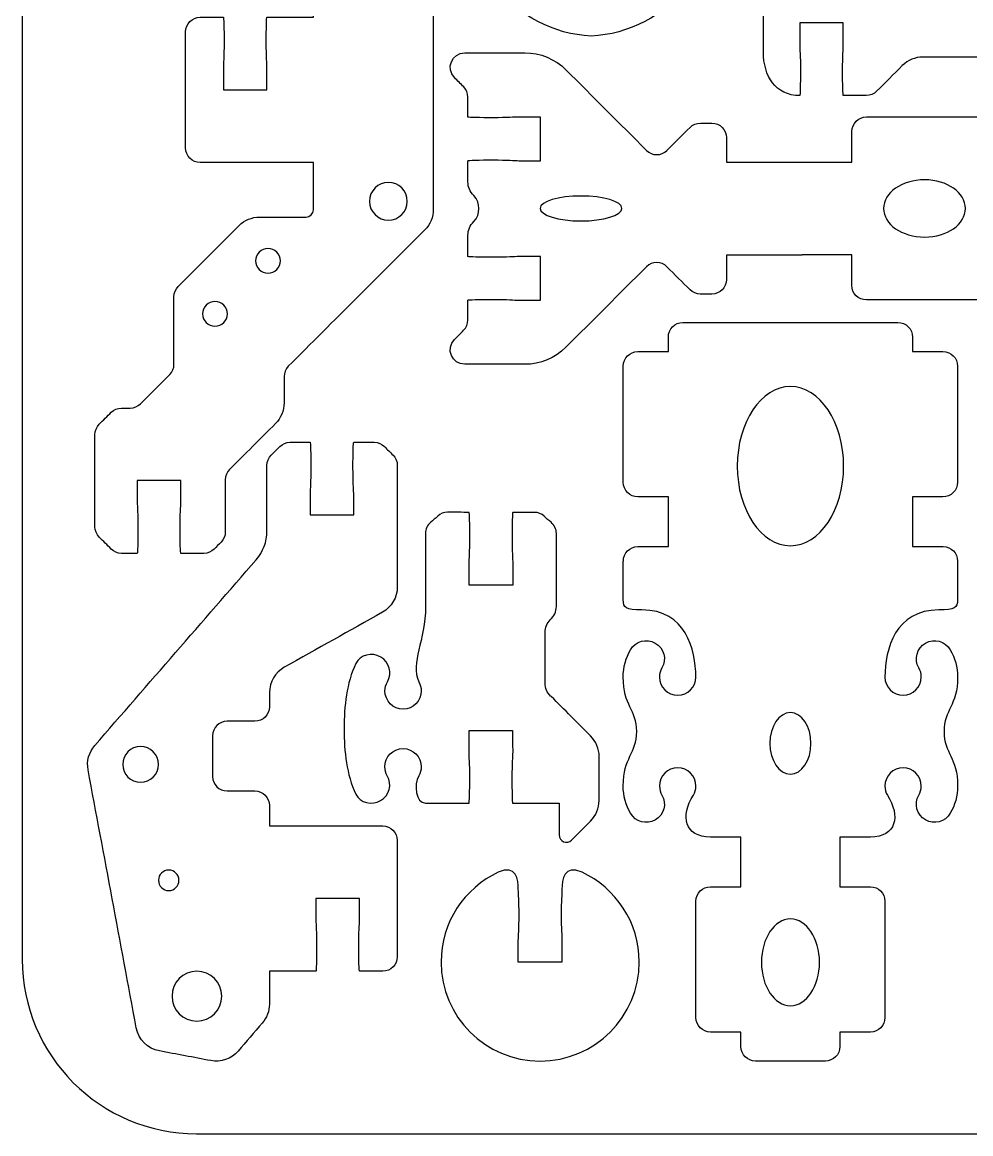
# Model space of a CAD drawing. Extents: x 0 to 410, y 0 to 455.
# Drawn here: x 140.1 to 205.4, y 230 to 306.4 of the extents above; entities that cross this region are included whole.
import ezdxf

# ---------------------------------------------------------------- set-up
doc = ezdxf.new("R2010")
doc.units = 0
doc.header["$MEASUREMENT"] = 0
doc.layers.add('DEFAULT', color=18, linetype='CONTINUOUS')

msp = doc.modelspace()

# ---------------------------------------------------------------- linework, layer by layer
at = {"layer": 'DEFAULT', "color": 1}
for points, knots in [([(270.1, 437.95), (270.1, 372.617), (270.1, 307.283), (270.1, 241.95), (270.1, 235.323), (264.728, 229.95), (258.1, 229.95), (222.767, 229.95), (187.433, 229.95), (152.1, 229.95), (145.472, 229.95), (140.1, 235.323), (140.1, 241.95), (140.1, 307.283), (140.1, 372.617), (140.1, 437.95), (140.1, 444.577), (145.472, 449.95), (152.1, 449.95), (187.433, 449.95), (222.767, 449.95), (258.1, 449.95), (264.728, 449.95), (270.1, 444.577), (270.1, 437.95)], [0, 0, 0, 0, 555.591, 555.591, 555.591, 556.591, 556.591, 556.591, 857.063, 857.063, 857.063, 858.063, 858.063, 858.063, 1413.654, 1413.654, 1413.654, 1414.654, 1414.654, 1414.654, 1715.126, 1715.126, 1715.126, 1716.126, 1716.126, 1716.126, 1716.126]), ([(190.319, 320.177), (190.023, 320.802), (189.204, 320.975), (188.604, 320.629), (188.008, 320.287), (187.8, 319.521), (188.146, 318.925), (188.252, 318.742), (188.315, 318.526), (188.315, 318.301), (188.315, 317.609), (187.754, 317.048), (187.066, 317.048), (186.375, 317.048), (185.814, 317.609), (185.814, 318.301), (185.814, 318.526), (185.874, 318.738), (185.983, 318.922), (186.329, 319.518), (186.084, 320.21), (185.535, 320.629), (185.321, 320.792), (185.034, 320.989), (184.84, 321.183), (184.466, 321.557), (184.255, 322.065), (184.255, 322.598), (184.256, 323.9), (184.257, 325.203), (184.258, 326.506), (184.258, 326.771), (184.152, 327.025), (183.962, 327.212), (183.687, 327.488), (183.412, 327.765), (183.136, 328.041), (182.946, 328.228), (182.692, 328.33), (182.427, 328.33), (180.314, 328.33), (178.201, 328.33), (176.088, 328.33), (175.823, 328.33), (175.569, 328.224), (175.382, 328.037), (175.106, 327.761), (174.83, 327.485), (174.553, 327.208), (174.363, 327.021), (174.26, 326.767), (174.26, 326.503), (174.26, 326.141), (174.26, 325.778), (174.26, 325.416), (174.26, 325.392), (175.044, 325.367), (176.01, 325.367), (176.977, 325.367), (177.474, 325.416), (177.76, 325.416), (178.26, 325.416), (178.76, 325.416), (179.259, 325.416), (179.259, 324.417), (179.259, 323.417), (179.259, 322.418), (178.76, 322.418), (178.26, 322.418), (177.76, 322.418), (177.474, 322.418), (176.977, 322.467), (176.01, 322.467), (175.09, 322.467), (174.335, 322.449), (174.264, 322.418), (174.264, 321.885), (174.052, 321.557), (173.678, 321.183), (173.488, 320.989), (173.194, 320.793), (172.98, 320.629), (172.434, 320.211), (172.179, 319.518), (172.525, 318.922), (172.634, 318.738), (172.694, 318.526), (172.694, 318.301), (172.694, 317.609), (172.133, 317.048), (171.442, 317.048), (170.754, 317.048), (170.193, 317.609), (170.193, 318.301), (170.193, 318.526), (170.256, 318.742), (170.362, 318.925), (170.704, 319.521), (170.5, 320.287), (169.9, 320.629), (169.304, 320.975), (168.482, 320.802), (168.189, 320.177), (167.554, 318.826), (167.385, 317.271), (167.385, 315.694), (167.385, 314.113), (167.554, 312.55), (168.189, 311.203), (168.482, 310.578), (169.304, 310.402), (169.9, 310.748), (170.5, 311.093), (170.704, 311.859), (170.359, 312.459), (170.249, 312.642), (170.189, 312.854), (170.189, 313.08), (170.189, 313.771), (170.75, 314.332), (171.442, 314.332), (172.13, 314.332), (172.691, 313.771), (172.691, 313.08), (172.691, 312.854), (172.609, 312.646), (172.521, 312.455), (171.847, 310.977), (172.006, 309.718), (172.701, 308.836), (174.197, 306.938), (176.684, 305.583), (179.252, 305.488), (181.824, 305.583), (184.311, 306.938), (185.807, 308.836), (186.502, 309.718), (186.657, 310.977), (185.987, 312.455), (185.899, 312.646), (185.817, 312.854), (185.817, 313.08), (185.817, 313.771), (186.378, 314.332), (187.066, 314.332), (187.758, 314.332), (188.319, 313.771), (188.319, 313.08), (188.319, 312.854), (188.259, 312.642), (188.149, 312.459), (187.804, 311.859), (188.008, 311.093), (188.608, 310.748), (189.204, 310.402), (190.026, 310.578), (190.319, 311.203), (190.954, 312.55), (191.123, 314.113), (191.123, 315.694), (191.123, 317.271), (190.954, 318.826), (190.319, 320.177)], [2, 2, 2, 2, 3, 3, 3, 4, 4, 4, 5, 5, 5, 6, 6, 6, 7, 7, 7, 8, 8, 8, 9, 9, 9, 10, 10, 10, 11, 11, 11, 22.080005, 22.080005, 22.080005, 23.080005, 23.080005, 23.080005, 26.396343, 26.396343, 26.396343, 27.396343, 27.396343, 27.396343, 45.366343, 45.366343, 45.366343, 46.366343, 46.366343, 46.366343, 49.689745, 49.689745, 49.689745, 50.689745, 50.689745, 50.689745, 53.769745, 53.769745, 53.769745, 54.769745, 54.769745, 54.769745, 55.769745, 55.769745, 55.769745, 60.019745, 60.019745, 60.019745, 68.519745, 68.519745, 68.519745, 72.769745, 72.769745, 72.769745, 73.769745, 73.769745, 73.769745, 74.769745, 74.769745, 74.769745, 75.769745, 75.769745, 75.769745, 76.769745, 76.769745, 76.769745, 77.769745, 77.769745, 77.769745, 78.769745, 78.769745, 78.769745, 79.769745, 79.769745, 79.769745, 80.769745, 80.769745, 80.769745, 81.769745, 81.769745, 81.769745, 82.769745, 82.769745, 82.769745, 83.769745, 83.769745, 83.769745, 84.769745, 84.769745, 84.769745, 85.769745, 85.769745, 85.769745, 86.769745, 86.769745, 86.769745, 87.769745, 87.769745, 87.769745, 88.769745, 88.769745, 88.769745, 89.769745, 89.769745, 89.769745, 90.769745, 90.769745, 90.769745, 91.769745, 91.769745, 91.769745, 92.769745, 92.769745, 92.769745, 93.769745, 93.769745, 93.769745, 94.769745, 94.769745, 94.769745, 95.769745, 95.769745, 95.769745, 96.769745, 96.769745, 96.769745, 97.769745, 97.769745, 97.769745, 98.769745, 98.769745, 98.769745, 99.769745, 99.769745, 99.769745, 100.769745, 100.769745, 100.769745, 101.769745, 101.769745, 101.769745, 102.769745, 102.769745, 102.769745, 103.769745, 103.769745, 103.769745, 103.769745]), ([(213.6, 304.887), (213.6, 305.387), (213.6, 305.887), (213.6, 306.387), (214.6, 306.387), (215.599, 306.387), (216.599, 306.387), (216.599, 305.887), (216.599, 305.387), (216.599, 304.887), (216.599, 304.602), (216.549, 304.104), (216.549, 303.138), (216.549, 302.171), (216.571, 301.388), (216.599, 301.388), (218.257, 301.388), (219.1, 302.732), (219.1, 304.39), (219.1, 305.89), (219.1, 307.391), (219.1, 308.891), (219.1, 310.271), (217.982, 311.389), (216.602, 311.389), (215.569, 311.389), (214.535, 311.389), (213.501, 311.389), (213.501, 312.529), (213.501, 313.668), (213.501, 314.807), (214.2, 314.807), (214.898, 314.807), (215.597, 314.807), (216.148, 314.807), (216.599, 315.258), (216.599, 315.809), (216.599, 318.474), (216.599, 321.139), (216.599, 323.803), (216.599, 324.357), (216.151, 324.805), (215.597, 324.805), (214.898, 324.806), (214.2, 324.808), (213.501, 324.809), (213.501, 325.14), (213.501, 325.472), (213.501, 325.804), (213.501, 326.357), (213.053, 326.805), (212.5, 326.805), (207.565, 326.805), (202.631, 326.805), (197.697, 326.805), (197.146, 326.805), (196.699, 326.358), (196.699, 325.807), (196.699, 325.474), (196.699, 325.142), (196.699, 324.809), (195.998, 324.808), (195.297, 324.806), (194.596, 324.805), (194.042, 324.805), (193.598, 324.357), (193.598, 323.803), (193.598, 321.138), (193.598, 318.472), (193.598, 315.806), (193.598, 315.254), (194.045, 314.807), (194.596, 314.807), (195.297, 314.807), (195.998, 314.807), (196.699, 314.807), (196.699, 313.668), (196.699, 312.529), (196.699, 311.389), (195.666, 311.389), (194.634, 311.389), (193.601, 311.389), (192.22, 311.389), (191.1, 310.269), (191.1, 308.888), (191.1, 307.389), (191.1, 305.889), (191.1, 304.39), (191.1, 302.732), (191.943, 301.388), (193.601, 301.388), (193.626, 301.388), (193.651, 302.171), (193.651, 303.138), (193.651, 304.104), (193.601, 304.602), (193.601, 304.887), (193.601, 305.387), (193.601, 305.887), (193.601, 306.387), (194.601, 306.387), (195.6, 306.387), (196.6, 306.387), (196.6, 305.887), (196.6, 305.387), (196.6, 304.887), (196.6, 304.602), (196.55, 304.104), (196.55, 303.138), (196.55, 302.171), (196.572, 301.388), (196.6, 301.388), (197.127, 301.388), (197.655, 301.388), (198.182, 301.388), (198.447, 301.388), (198.702, 301.493), (198.89, 301.681), (199.479, 302.271), (200.067, 302.861), (200.656, 303.451), (201.031, 303.826), (201.541, 304.037), (202.071, 304.037), (204.089, 304.037), (206.107, 304.037), (208.125, 304.037), (208.656, 304.037), (209.165, 303.826), (209.54, 303.451), (210.129, 302.861), (210.718, 302.271), (211.307, 301.681), (211.494, 301.493), (211.749, 301.388), (212.014, 301.388), (212.543, 301.388), (213.072, 301.388), (213.6, 301.388), (213.625, 301.388), (213.65, 302.171), (213.65, 303.138), (213.65, 304.104), (213.6, 304.602), (213.6, 304.887)], [1, 1, 1, 1, 5.25, 5.25, 5.25, 13.75, 13.75, 13.75, 18, 18, 18, 19, 19, 19, 20, 20, 20, 21, 21, 21, 33.76, 33.76, 33.76, 34.76, 34.76, 34.76, 43.55, 43.55, 43.55, 53.24, 53.24, 53.24, 59.18, 59.18, 59.18, 60.18, 60.18, 60.18, 82.84, 82.84, 82.84, 83.84, 83.84, 83.84, 89.780008, 89.780008, 89.780008, 92.600008, 92.600008, 92.600008, 93.600008, 93.600008, 93.600008, 135.560008, 135.560008, 135.560008, 136.560008, 136.560008, 136.560008, 139.390008, 139.390008, 139.390008, 145.350017, 145.350017, 145.350017, 146.350017, 146.350017, 146.350017, 169.020017, 169.020017, 169.020017, 170.020017, 170.020017, 170.020017, 175.980017, 175.980017, 175.980017, 185.670017, 185.670017, 185.670017, 194.450017, 194.450017, 194.450017, 195.450017, 195.450017, 195.450017, 208.200017, 208.200017, 208.200017, 209.200017, 209.200017, 209.200017, 210.200017, 210.200017, 210.200017, 211.200017, 211.200017, 211.200017, 215.450017, 215.450017, 215.450017, 223.950017, 223.950017, 223.950017, 228.200017, 228.200017, 228.200017, 229.200017, 229.200017, 229.200017, 230.200017, 230.200017, 230.200017, 234.685017, 234.685017, 234.685017, 235.685017, 235.685017, 235.685017, 242.773057, 242.773057, 242.773057, 243.773057, 243.773057, 243.773057, 260.932057, 260.932057, 260.932057, 261.932057, 261.932057, 261.932057, 269.020098, 269.020098, 269.020098, 270.020098, 270.020098, 270.020098, 274.515098, 274.515098, 274.515098, 275.515098, 275.515098, 275.515098, 276.515098, 276.515098, 276.515098, 276.515098]), ([(151.013, 273.391), (151.013, 273.106), (150.963, 272.605), (150.963, 271.638), (150.963, 270.671), (150.988, 269.888), (151.013, 269.888), (151.542, 269.888), (152.071, 269.888), (152.6, 269.888), (152.865, 269.888), (153.122, 269.998), (153.309, 270.181), (153.467, 270.341), (153.624, 270.501), (153.782, 270.661), (153.969, 270.844), (154.075, 271.102), (154.075, 271.366), (154.075, 272.563), (154.075, 273.761), (154.075, 274.958), (154.075, 275.222), (154.181, 275.473), (154.368, 275.663), (155.422, 276.717), (156.477, 277.77), (157.532, 278.824), (157.906, 279.198), (158.118, 279.706), (158.118, 280.239), (158.118, 280.844), (158.118, 281.45), (158.118, 282.056), (158.118, 282.32), (158.223, 282.571), (158.41, 282.761), (161.541, 285.89), (164.671, 289.019), (167.801, 292.149), (168.175, 292.522), (168.387, 293.03), (168.387, 293.567), (168.387, 298.444), (168.387, 303.322), (168.387, 308.2), (168.387, 308.736), (168.175, 309.244), (167.801, 309.622), (167.338, 310.084), (166.875, 310.546), (166.411, 311.008), (166.224, 311.191), (165.967, 311.297), (165.702, 311.297), (165.219, 311.297), (164.736, 311.297), (164.252, 311.297), (163.698, 311.297), (163.254, 310.853), (163.254, 310.302), (163.254, 309.936), (163.254, 309.569), (163.254, 309.202), (162.548, 309.202), (161.843, 309.202), (161.137, 309.202), (160.583, 309.202), (160.139, 308.75), (160.139, 308.2), (160.139, 307.727), (160.139, 307.254), (160.139, 306.782), (159.072, 306.782), (158.006, 306.782), (156.939, 306.782), (156.911, 306.782), (156.89, 305.999), (156.89, 305.032), (156.89, 304.062), (156.939, 303.564), (156.939, 303.282), (156.939, 302.782), (156.939, 302.283), (156.939, 301.783), (155.94, 301.783), (154.94, 301.783), (153.941, 301.783), (153.941, 302.283), (153.941, 302.782), (153.941, 303.282), (153.941, 303.564), (153.99, 304.062), (153.99, 305.032), (153.99, 305.999), (153.965, 306.782), (153.941, 306.782), (153.408, 306.781), (152.875, 306.779), (152.343, 306.778), (151.789, 306.778), (151.341, 306.33), (151.341, 305.773), (151.341, 303.109), (151.341, 300.446), (151.341, 297.782), (151.341, 297.229), (151.792, 296.777), (152.343, 296.777), (154.941, 296.777), (157.54, 296.777), (160.139, 296.777), (160.139, 295.694), (160.139, 294.611), (160.139, 293.528), (160.139, 293.249), (159.913, 293.027), (159.638, 293.027), (158.571, 293.027), (157.505, 293.027), (156.438, 293.027), (155.906, 293.027), (155.398, 292.819), (155.024, 292.445), (153.627, 291.048), (152.23, 289.651), (150.833, 288.254), (150.646, 288.063), (150.54, 287.813), (150.54, 287.548), (150.54, 285.997), (150.54, 284.446), (150.54, 282.895), (150.54, 282.631), (150.434, 282.373), (150.247, 282.19), (149.578, 281.52), (148.909, 280.851), (148.24, 280.182), (148.053, 279.992), (147.799, 279.886), (147.531, 279.886), (147.33, 279.886), (147.129, 279.886), (146.927, 279.886), (146.663, 279.886), (146.409, 279.78), (146.222, 279.593), (145.946, 279.319), (145.669, 279.045), (145.393, 278.771), (145.206, 278.581), (145.1, 278.33), (145.1, 278.059), (145.1, 275.945), (145.1, 273.832), (145.1, 271.719), (145.1, 271.455), (145.206, 271.197), (145.393, 271.014), (145.669, 270.736), (145.946, 270.459), (146.222, 270.181), (146.409, 269.998), (146.663, 269.888), (146.927, 269.888), (147.29, 269.888), (147.652, 269.888), (148.014, 269.888), (148.042, 269.888), (148.063, 270.671), (148.063, 271.638), (148.063, 272.605), (148.014, 273.106), (148.014, 273.391), (148.014, 273.891), (148.014, 274.391), (148.014, 274.891), (149.014, 274.891), (150.013, 274.891), (151.013, 274.891), (151.013, 274.391), (151.013, 273.891), (151.013, 273.391)], [4.25, 4.25, 4.25, 4.25, 5.25, 5.25, 5.25, 6.25, 6.25, 6.25, 10.75, 10.75, 10.75, 11.75, 11.75, 11.75, 13.659241, 13.659241, 13.659241, 14.659241, 14.659241, 14.659241, 24.839241, 24.839241, 24.839241, 25.839241, 25.839241, 25.839241, 38.517667, 38.517667, 38.517667, 39.517667, 39.517667, 39.517667, 44.667667, 44.667667, 44.667667, 45.667667, 45.667667, 45.667667, 83.306962, 83.306962, 83.306962, 84.306962, 84.306962, 84.306962, 125.786962, 125.786962, 125.786962, 126.786962, 126.786962, 126.786962, 132.351897, 132.351897, 132.351897, 133.351897, 133.351897, 133.351897, 137.461897, 137.461897, 137.461897, 138.461897, 138.461897, 138.461897, 141.581897, 141.581897, 141.581897, 147.581897, 147.581897, 147.581897, 148.581897, 148.581897, 148.581897, 152.601897, 152.601897, 152.601897, 161.671897, 161.671897, 161.671897, 162.671897, 162.671897, 162.671897, 163.671897, 163.671897, 163.671897, 167.921897, 167.921897, 167.921897, 176.421897, 176.421897, 176.421897, 180.671897, 180.671897, 180.671897, 181.671897, 181.671897, 181.671897, 182.671897, 182.671897, 182.671897, 187.201908, 187.201908, 187.201908, 188.201908, 188.201908, 188.201908, 210.851908, 210.851908, 210.851908, 211.851908, 211.851908, 211.851908, 233.951908, 233.951908, 233.951908, 243.161908, 243.161908, 243.161908, 244.161908, 244.161908, 244.161908, 253.231908, 253.231908, 253.231908, 254.231908, 254.231908, 254.231908, 271.032765, 271.032765, 271.032765, 272.032765, 272.032765, 272.032765, 285.222765, 285.222765, 285.222765, 286.222765, 286.222765, 286.222765, 294.26964, 294.26964, 294.26964, 295.26964, 295.26964, 295.26964, 296.97964, 296.97964, 296.97964, 297.97964, 297.97964, 297.97964, 301.28893, 301.28893, 301.28893, 302.28893, 302.28893, 302.28893, 320.25893, 320.25893, 320.25893, 321.25893, 321.25893, 321.25893, 324.58941, 324.58941, 324.58941, 325.58941, 325.58941, 325.58941, 328.66941, 328.66941, 328.66941, 329.66941, 329.66941, 329.66941, 330.66941, 330.66941, 330.66941, 334.91941, 334.91941, 334.91941, 343.41941, 343.41941, 343.41941, 347.66941, 347.66941, 347.66941, 347.66941]), ([(208.183, 296.813), (207.852, 296.814), (207.52, 296.816), (207.189, 296.817), (207.189, 297.518), (207.189, 298.218), (207.189, 298.919), (207.189, 299.471), (206.742, 299.918), (206.19, 299.918), (203.523, 299.918), (200.856, 299.918), (198.189, 299.918), (197.639, 299.918), (197.191, 299.47), (197.191, 298.919), (197.19, 298.218), (197.188, 297.518), (197.187, 296.817), (194.311, 296.817), (191.435, 296.817), (188.558, 296.817), (188.558, 297.376), (188.558, 297.935), (188.558, 298.494), (188.558, 299.047), (188.111, 299.494), (187.558, 299.494), (187.293, 299.494), (187.027, 299.494), (186.762, 299.494), (186.496, 299.494), (186.242, 299.389), (186.054, 299.201), (185.524, 298.673), (184.995, 298.146), (184.466, 297.618), (184.078, 297.229), (183.443, 297.229), (183.055, 297.618), (181.208, 299.465), (179.361, 301.312), (177.514, 303.159), (176.763, 303.909), (175.745, 304.331), (174.684, 304.331), (173.307, 304.331), (171.93, 304.331), (170.553, 304.331), (169.664, 304.331), (169.216, 303.255), (169.843, 302.623), (170.055, 302.412), (170.267, 302.2), (170.478, 301.988), (170.662, 301.801), (170.768, 301.551), (170.768, 301.286), (170.768, 300.827), (170.768, 300.367), (170.768, 299.907), (170.838, 299.882), (171.593, 299.861), (172.514, 299.861), (173.481, 299.861), (173.978, 299.911), (174.264, 299.911), (174.764, 299.909), (175.263, 299.908), (175.763, 299.907), (175.763, 298.908), (175.763, 297.908), (175.763, 296.908), (175.263, 296.908), (174.764, 296.908), (174.264, 296.908), (173.978, 296.908), (173.481, 296.958), (172.514, 296.958), (171.547, 296.961), (170.764, 296.94), (170.768, 296.908), (170.768, 296.422), (170.768, 295.935), (170.768, 295.448), (170.768, 295.095), (170.923, 294.764), (171.17, 294.51), (171.65, 294.009), (171.65, 293.215), (171.17, 292.714), (170.923, 292.46), (170.768, 292.128), (170.768, 291.776), (170.768, 291.288), (170.768, 290.799), (170.768, 290.311), (170.838, 290.287), (171.593, 290.266), (172.514, 290.266), (173.481, 290.262), (173.978, 290.311), (174.264, 290.311), (174.764, 290.311), (175.263, 290.311), (175.763, 290.311), (175.763, 289.312), (175.763, 288.312), (175.763, 287.313), (175.263, 287.313), (174.764, 287.313), (174.264, 287.313), (173.978, 287.313), (173.481, 287.362), (172.514, 287.362), (171.547, 287.362), (170.764, 287.341), (170.764, 287.313), (170.764, 286.854), (170.764, 286.396), (170.764, 285.937), (170.764, 285.672), (170.658, 285.422), (170.475, 285.235), (170.264, 285.025), (170.054, 284.814), (169.843, 284.604), (169.216, 283.972), (169.66, 282.896), (170.553, 282.896), (171.93, 282.896), (173.307, 282.896), (174.684, 282.896), (175.742, 282.896), (176.758, 283.316), (177.509, 284.067), (179.357, 285.914), (181.204, 287.76), (183.051, 289.606), (183.44, 289.994), (184.075, 289.994), (184.463, 289.606), (184.992, 289.077), (185.522, 288.549), (186.052, 288.02), (186.238, 287.834), (186.492, 287.729), (186.756, 287.729), (187.023, 287.729), (187.291, 287.729), (187.558, 287.729), (188.111, 287.729), (188.558, 288.177), (188.558, 288.729), (188.558, 289.288), (188.558, 289.848), (188.558, 290.407), (190.295, 290.407), (192.032, 290.407), (193.769, 290.407), (193.769, 290.413), (193.769, 290.418), (193.769, 290.424), (194.908, 290.424), (196.048, 290.424), (197.187, 290.424), (197.187, 289.726), (197.187, 289.027), (197.187, 288.329), (197.187, 287.775), (197.635, 287.327), (198.186, 287.327), (200.851, 287.326), (203.517, 287.325), (206.183, 287.323), (206.737, 287.323), (207.185, 287.771), (207.185, 288.325), (207.186, 289.024), (207.187, 289.722), (207.189, 290.421), (207.52, 290.421), (207.852, 290.421), (208.183, 290.421), (208.734, 290.421), (209.185, 290.872), (209.185, 291.423), (209.185, 292.887), (209.185, 294.351), (209.185, 295.815), (209.185, 296.365), (208.737, 296.813), (208.183, 296.813)], [1, 1, 1, 1, 3.820018, 3.820018, 3.820018, 9.780018, 9.780018, 9.780018, 10.780018, 10.780018, 10.780018, 33.460018, 33.460018, 33.460018, 34.460018, 34.460018, 34.460018, 40.420026, 40.420026, 40.420026, 64.880026, 64.880026, 64.880026, 69.635026, 69.635026, 69.635026, 70.635026, 70.635026, 70.635026, 72.893026, 72.893026, 72.893026, 73.893026, 73.893026, 73.893026, 80.24992, 80.24992, 80.24992, 81.24992, 81.24992, 81.24992, 103.462972, 103.462972, 103.462972, 104.462972, 104.462972, 104.462972, 116.172972, 116.172972, 116.172972, 117.172972, 117.172972, 117.172972, 119.718557, 119.718557, 119.718557, 120.718557, 120.718557, 120.718557, 124.628557, 124.628557, 124.628557, 125.628557, 125.628557, 125.628557, 126.628557, 126.628557, 126.628557, 130.878569, 130.878569, 130.878569, 139.378569, 139.378569, 139.378569, 143.628569, 143.628569, 143.628569, 144.628569, 144.628569, 144.628569, 145.642711, 145.642711, 145.642711, 149.782711, 149.782711, 149.782711, 150.782711, 150.782711, 150.782711, 151.782711, 151.782711, 151.782711, 152.782711, 152.782711, 152.782711, 156.932711, 156.932711, 156.932711, 157.932711, 157.932711, 157.932711, 158.932711, 158.932711, 158.932711, 163.182711, 163.182711, 163.182711, 171.682711, 171.682711, 171.682711, 175.932711, 175.932711, 175.932711, 176.932711, 176.932711, 176.932711, 177.932711, 177.932711, 177.932711, 181.832711, 181.832711, 181.832711, 182.832711, 182.832711, 182.832711, 185.364153, 185.364153, 185.364153, 186.364153, 186.364153, 186.364153, 198.074153, 198.074153, 198.074153, 199.074153, 199.074153, 199.074153, 221.284378, 221.284378, 221.284378, 222.284378, 222.284378, 222.284378, 228.648343, 228.648343, 228.648343, 229.648343, 229.648343, 229.648343, 231.923343, 231.923343, 231.923343, 232.923343, 232.923343, 232.923343, 237.678343, 237.678343, 237.678343, 252.448343, 252.448343, 252.448343, 252.498343, 252.498343, 252.498343, 262.188343, 262.188343, 262.188343, 268.128343, 268.128343, 268.128343, 269.128343, 269.128343, 269.128343, 291.798345, 291.798345, 291.798345, 292.798345, 292.798345, 292.798345, 298.738354, 298.738354, 298.738354, 301.558354, 301.558354, 301.558354, 302.558354, 302.558354, 302.558354, 315.008354, 315.008354, 315.008354, 316.008354, 316.008354, 316.008354, 316.008354]), ([(163.995, 294.11), (163.995, 294.83), (164.577, 295.412), (165.297, 295.412), (166.013, 295.412), (166.595, 294.83), (166.595, 294.11), (166.595, 293.394), (166.013, 292.815), (165.297, 292.815), (164.577, 292.815), (163.995, 293.394), (163.995, 294.11)], [1, 1, 1, 1, 2, 2, 2, 3, 3, 3, 4, 4, 4, 5, 5, 5, 5]), ([(202.19, 291.649), (200.634, 291.649), (199.371, 292.53), (199.371, 293.621), (199.371, 294.711), (200.634, 295.593), (202.19, 295.593), (203.742, 295.593), (205.005, 294.711), (205.005, 293.621), (205.005, 292.53), (203.742, 291.649), (202.19, 291.649)], [1, 1, 1, 1, 2, 2, 2, 3, 3, 3, 4, 4, 4, 5, 5, 5, 5]), ([(178.554, 292.763), (176.998, 292.763), (175.738, 293.148), (175.738, 293.621), (175.738, 294.093), (176.998, 294.478), (178.554, 294.478), (180.109, 294.478), (181.369, 294.093), (181.369, 293.621), (181.369, 293.148), (180.109, 292.763), (178.554, 292.763)], [1, 1, 1, 1, 2, 2, 2, 3, 3, 3, 4, 4, 4, 5, 5, 5, 5]), ([(156.16, 290.018), (156.16, 290.487), (156.541, 290.868), (157.01, 290.868), (157.483, 290.868), (157.864, 290.487), (157.864, 290.018), (157.864, 289.545), (157.483, 289.164), (157.01, 289.164), (156.541, 289.164), (156.16, 289.545), (156.16, 290.018)], [1, 1, 1, 1, 2, 2, 2, 3, 3, 3, 4, 4, 4, 5, 5, 5, 5]), ([(152.512, 286.37), (152.512, 286.839), (152.893, 287.22), (153.362, 287.22), (153.835, 287.22), (154.216, 286.839), (154.216, 286.37), (154.216, 285.897), (153.835, 285.516), (153.362, 285.516), (152.893, 285.516), (152.512, 285.897), (152.512, 286.37)], [1, 1, 1, 1, 2, 2, 2, 3, 3, 3, 4, 4, 4, 5, 5, 5, 5]), ([(196.361, 235.952), (196.361, 236.283), (196.361, 236.615), (196.361, 236.947), (197.062, 236.948), (197.763, 236.949), (198.464, 236.95), (199.017, 236.95), (199.462, 237.398), (199.462, 237.952), (199.462, 240.618), (199.462, 243.284), (199.462, 245.95), (199.462, 246.5), (199.014, 246.948), (198.464, 246.948), (197.763, 246.948), (197.062, 246.948), (196.361, 246.948), (196.361, 248.087), (196.361, 249.227), (196.361, 250.366), (197.061, 250.366), (197.76, 250.366), (198.46, 250.366), (200.249, 250.366), (200.552, 251.823), (199.631, 253.256), (199.518, 253.435), (199.462, 253.651), (199.462, 253.88), (199.462, 254.568), (200.023, 255.129), (200.714, 255.129), (201.402, 255.129), (201.963, 254.568), (201.963, 253.88), (201.963, 253.651), (201.903, 253.439), (201.794, 253.256), (201.448, 252.659), (201.656, 251.89), (202.252, 251.545), (202.852, 251.202), (203.614, 251.407), (203.96, 252.003), (204.281, 252.554), (204.464, 253.196), (204.464, 253.88), (204.464, 255.863), (203.533, 256.11), (203.533, 257.63), (203.533, 259.147), (204.464, 259.394), (204.464, 261.377), (204.464, 262.061), (204.281, 262.703), (203.963, 263.253), (203.618, 263.853), (202.852, 264.058), (202.256, 263.712), (201.656, 263.366), (201.452, 262.601), (201.797, 262.001), (201.907, 261.817), (201.967, 261.606), (201.967, 261.377), (201.967, 260.689), (201.406, 260.128), (200.714, 260.128), (200.026, 260.128), (199.465, 260.689), (199.465, 261.377), (199.465, 263.313), (200.182, 265.998), (203.173, 265.998), (204.284, 265.998), (204.464, 266.114), (204.464, 266.703), (204.464, 267.589), (204.464, 268.474), (204.464, 269.36), (204.464, 269.91), (204.016, 270.358), (203.466, 270.358), (202.765, 270.358), (202.064, 270.358), (201.363, 270.358), (201.363, 271.498), (201.363, 272.637), (201.363, 273.777), (202.062, 273.777), (202.76, 273.777), (203.459, 273.777), (204.009, 273.777), (204.461, 274.228), (204.461, 274.779), (204.461, 277.443), (204.461, 280.108), (204.461, 282.772), (204.461, 283.326), (204.013, 283.774), (203.459, 283.774), (202.76, 283.776), (202.062, 283.777), (201.363, 283.778), (201.363, 284.11), (201.363, 284.441), (201.363, 284.773), (201.363, 285.327), (200.915, 285.775), (200.362, 285.775), (195.427, 285.775), (190.493, 285.775), (185.559, 285.775), (185.009, 285.775), (184.561, 285.327), (184.561, 284.773), (184.561, 284.441), (184.561, 284.11), (184.561, 283.778), (183.86, 283.777), (183.159, 283.776), (182.458, 283.774), (181.904, 283.774), (181.46, 283.326), (181.46, 282.772), (181.46, 280.107), (181.46, 277.441), (181.46, 274.775), (181.46, 274.225), (181.908, 273.777), (182.458, 273.777), (183.159, 273.777), (183.86, 273.777), (184.561, 273.777), (184.561, 272.637), (184.561, 271.498), (184.561, 270.358), (183.862, 270.358), (183.164, 270.358), (182.465, 270.358), (181.911, 270.358), (181.463, 269.914), (181.463, 269.36), (181.46, 269.36), (181.456, 269.36), (181.453, 269.36), (181.453, 268.474), (181.453, 267.589), (181.453, 266.703), (181.453, 266.114), (181.636, 265.998), (182.747, 265.998), (185.739, 265.998), (186.452, 263.313), (186.452, 261.377), (186.452, 260.689), (185.891, 260.128), (185.203, 260.128), (184.511, 260.128), (183.95, 260.689), (183.95, 261.377), (183.95, 261.606), (184.01, 261.817), (184.12, 262.001), (184.465, 262.601), (184.261, 263.366), (183.661, 263.712), (183.065, 264.058), (182.299, 263.853), (181.954, 263.253), (181.636, 262.703), (181.453, 262.061), (181.453, 261.377), (181.453, 259.394), (182.384, 259.147), (182.384, 257.63), (182.384, 256.11), (181.453, 255.863), (181.453, 253.88), (181.453, 253.196), (181.636, 252.554), (181.957, 252.003), (182.303, 251.407), (183.065, 251.202), (183.665, 251.545), (184.261, 251.89), (184.469, 252.659), (184.123, 253.256), (184.014, 253.439), (183.954, 253.651), (183.954, 253.88), (183.954, 254.568), (184.515, 255.129), (185.203, 255.129), (185.894, 255.129), (186.455, 254.568), (186.455, 253.88), (186.455, 253.651), (186.402, 253.435), (186.286, 253.256), (185.368, 251.823), (185.672, 250.366), (187.457, 250.366), (188.158, 250.366), (188.859, 250.366), (189.559, 250.366), (189.559, 249.227), (189.559, 248.087), (189.559, 246.948), (188.861, 246.948), (188.162, 246.948), (187.464, 246.948), (186.91, 246.948), (186.462, 246.5), (186.462, 245.95), (186.462, 243.284), (186.462, 240.618), (186.462, 237.952), (186.462, 237.398), (186.91, 236.95), (187.464, 236.95), (188.162, 236.949), (188.861, 236.948), (189.559, 236.947), (189.559, 236.615), (189.559, 236.283), (189.559, 235.952), (189.559, 235.398), (190.008, 234.95), (190.561, 234.95), (192.162, 234.95), (193.762, 234.95), (195.363, 234.95), (195.913, 234.95), (196.361, 235.398), (196.361, 235.952)], [1, 1, 1, 1, 3.82, 3.82, 3.82, 9.780008, 9.780008, 9.780008, 10.780008, 10.780008, 10.780008, 33.450008, 33.450008, 33.450008, 34.450008, 34.450008, 34.450008, 40.410008, 40.410008, 40.410008, 50.100008, 50.100008, 50.100008, 56.050008, 56.050008, 56.050008, 57.050008, 57.050008, 57.050008, 58.050008, 58.050008, 58.050008, 59.050008, 59.050008, 59.050008, 60.050008, 60.050008, 60.050008, 61.050008, 61.050008, 61.050008, 62.050008, 62.050008, 62.050008, 63.050008, 63.050008, 63.050008, 64.050008, 64.050008, 64.050008, 65.050008, 65.050008, 65.050008, 66.050008, 66.050008, 66.050008, 67.050008, 67.050008, 67.050008, 68.050008, 68.050008, 68.050008, 69.050008, 69.050008, 69.050008, 70.050008, 70.050008, 70.050008, 71.050008, 71.050008, 71.050008, 72.050008, 72.050008, 72.050008, 73.050008, 73.050008, 73.050008, 74.050008, 74.050008, 74.050008, 81.580008, 81.580008, 81.580008, 82.580008, 82.580008, 82.580008, 88.540008, 88.540008, 88.540008, 98.230008, 98.230008, 98.230008, 104.170008, 104.170008, 104.170008, 105.170008, 105.170008, 105.170008, 127.830008, 127.830008, 127.830008, 128.830008, 128.830008, 128.830008, 134.770017, 134.770017, 134.770017, 137.590017, 137.590017, 137.590017, 138.590017, 138.590017, 138.590017, 180.550017, 180.550017, 180.550017, 181.550017, 181.550017, 181.550017, 184.370017, 184.370017, 184.370017, 190.330025, 190.330025, 190.330025, 191.330025, 191.330025, 191.330025, 214.000025, 214.000025, 214.000025, 215.000025, 215.000025, 215.000025, 220.960025, 220.960025, 220.960025, 230.650025, 230.650025, 230.650025, 236.590025, 236.590025, 236.590025, 237.590025, 237.590025, 237.590025, 237.620025, 237.620025, 237.620025, 245.150025, 245.150025, 245.150025, 246.150025, 246.150025, 246.150025, 247.150025, 247.150025, 247.150025, 248.150025, 248.150025, 248.150025, 249.150025, 249.150025, 249.150025, 250.150025, 250.150025, 250.150025, 251.150025, 251.150025, 251.150025, 252.150025, 252.150025, 252.150025, 253.150025, 253.150025, 253.150025, 254.150025, 254.150025, 254.150025, 255.150025, 255.150025, 255.150025, 256.150025, 256.150025, 256.150025, 257.150025, 257.150025, 257.150025, 258.150025, 258.150025, 258.150025, 259.150025, 259.150025, 259.150025, 260.150025, 260.150025, 260.150025, 261.150025, 261.150025, 261.150025, 262.150025, 262.150025, 262.150025, 263.150025, 263.150025, 263.150025, 269.110025, 269.110025, 269.110025, 278.800025, 278.800025, 278.800025, 284.740025, 284.740025, 284.740025, 285.740025, 285.740025, 285.740025, 308.410025, 308.410025, 308.410025, 309.410025, 309.410025, 309.410025, 315.350034, 315.350034, 315.350034, 318.170034, 318.170034, 318.170034, 319.170034, 319.170034, 319.170034, 332.780034, 332.780034, 332.780034, 333.780034, 333.780034, 333.780034, 333.780034]), ([(189.302, 275.893), (189.302, 278.917), (190.939, 281.368), (192.96, 281.368), (194.982, 281.368), (196.622, 278.917), (196.622, 275.893), (196.622, 272.866), (194.982, 270.415), (192.96, 270.415), (190.939, 270.415), (189.302, 272.866), (189.302, 275.893)], [1, 1, 1, 1, 2, 2, 2, 3, 3, 3, 4, 4, 4, 5, 5, 5, 5]), ([(159.91, 274.031), (159.91, 274.317), (159.959, 274.815), (159.959, 275.781), (159.959, 276.748), (159.938, 277.531), (159.91, 277.531), (159.451, 277.531), (158.993, 277.531), (158.535, 277.531), (158.269, 277.531), (158.013, 277.426), (157.825, 277.238), (157.627, 277.042), (157.43, 276.845), (157.232, 276.649), (157.045, 276.462), (156.939, 276.208), (156.939, 275.94), (156.939, 274.433), (156.939, 272.926), (156.939, 271.419), (156.939, 270.696), (156.678, 269.997), (156.203, 269.451), (152.499, 265.189), (148.794, 260.928), (145.089, 256.666), (144.691, 256.204), (144.521, 255.586), (144.634, 254.987), (145.739, 249.073), (146.843, 243.159), (147.947, 237.246), (148.095, 236.434), (148.73, 235.803), (149.542, 235.647), (150.717, 235.426), (151.893, 235.205), (153.069, 234.984), (153.768, 234.854), (154.484, 235.101), (154.95, 235.64), (155.506, 236.28), (156.062, 236.92), (156.618, 237.56), (156.932, 237.923), (157.109, 238.389), (157.109, 238.872), (157.109, 239.624), (157.109, 240.377), (157.109, 241.13), (158.175, 241.13), (159.242, 241.13), (160.308, 241.13), (160.337, 241.13), (160.358, 241.913), (160.358, 242.879), (160.358, 243.846), (160.308, 244.343), (160.308, 244.629), (160.308, 245.129), (160.308, 245.629), (160.308, 246.129), (161.308, 246.129), (162.307, 246.129), (163.307, 246.129), (163.307, 245.629), (163.307, 245.129), (163.307, 244.629), (163.307, 244.343), (163.258, 243.846), (163.258, 242.879), (163.258, 241.913), (163.282, 241.13), (163.307, 241.13), (163.84, 241.131), (164.372, 241.132), (164.905, 241.133), (165.459, 241.133), (165.907, 241.581), (165.907, 242.135), (165.907, 244.8), (165.907, 247.464), (165.907, 250.129), (165.907, 250.68), (165.456, 251.131), (164.905, 251.131), (162.306, 251.131), (159.707, 251.131), (157.109, 251.131), (157.109, 251.601), (157.109, 252.072), (157.109, 252.542), (157.109, 253.093), (156.662, 253.54), (156.11, 253.54), (155.473, 253.54), (154.836, 253.54), (154.198, 253.54), (153.644, 253.54), (153.196, 253.988), (153.196, 254.539), (153.196, 255.471), (153.196, 256.404), (153.196, 257.336), (153.196, 257.887), (153.644, 258.335), (154.198, 258.335), (154.836, 258.335), (155.473, 258.335), (156.11, 258.335), (156.664, 258.335), (157.112, 258.783), (157.112, 259.333), (157.112, 259.658), (157.112, 259.982), (157.112, 260.307), (157.112, 261.03), (157.504, 261.697), (158.135, 262.049), (160.386, 263.311), (162.637, 264.573), (164.887, 265.835), (165.519, 266.187), (165.91, 266.854), (165.91, 267.577), (165.91, 270.365), (165.91, 273.152), (165.91, 275.94), (165.91, 276.208), (165.805, 276.462), (165.614, 276.649), (165.417, 276.846), (165.221, 277.042), (165.024, 277.239), (164.837, 277.426), (164.584, 277.531), (164.319, 277.531), (163.849, 277.531), (163.379, 277.531), (162.908, 277.531), (162.884, 277.531), (162.859, 276.748), (162.859, 275.781), (162.859, 274.815), (162.908, 274.317), (162.908, 274.031), (162.908, 273.532), (162.908, 273.032), (162.908, 272.532), (161.909, 272.532), (160.909, 272.532), (159.91, 272.532), (159.91, 273.032), (159.91, 273.532), (159.91, 274.031)], [4.25, 4.25, 4.25, 4.25, 5.25, 5.25, 5.25, 6.25, 6.25, 6.25, 10.148, 10.148, 10.148, 11.148, 11.148, 11.148, 13.516818, 13.516818, 13.516818, 14.516818, 14.516818, 14.516818, 27.331818, 27.331818, 27.331818, 28.331818, 28.331818, 28.331818, 76.350977, 76.350977, 76.350977, 77.350977, 77.350977, 77.350977, 128.510103, 128.510103, 128.510103, 129.510103, 129.510103, 129.510103, 139.685289, 139.685289, 139.685289, 140.685289, 140.685289, 140.685289, 147.894068, 147.894068, 147.894068, 148.894068, 148.894068, 148.894068, 155.294068, 155.294068, 155.294068, 164.364068, 164.364068, 164.364068, 165.364068, 165.364068, 165.364068, 166.364068, 166.364068, 166.364068, 170.614068, 170.614068, 170.614068, 179.114068, 179.114068, 179.114068, 183.364068, 183.364068, 183.364068, 184.364068, 184.364068, 184.364068, 185.364068, 185.364068, 185.364068, 189.894079, 189.894079, 189.894079, 190.894079, 190.894079, 190.894079, 213.554079, 213.554079, 213.554079, 214.554079, 214.554079, 214.554079, 236.654079, 236.654079, 236.654079, 240.654079, 240.654079, 240.654079, 241.654079, 241.654079, 241.654079, 247.074079, 247.074079, 247.074079, 248.074079, 248.074079, 248.074079, 256.004079, 256.004079, 256.004079, 257.004079, 257.004079, 257.004079, 262.424079, 262.424079, 262.424079, 263.424079, 263.424079, 263.424079, 266.184079, 266.184079, 266.184079, 267.184079, 267.184079, 267.184079, 289.126561, 289.126561, 289.126561, 290.126561, 290.126561, 290.126561, 313.831561, 313.831561, 313.831561, 314.831561, 314.831561, 314.831561, 317.196126, 317.196126, 317.196126, 318.196126, 318.196126, 318.196126, 322.196126, 322.196126, 322.196126, 323.196126, 323.196126, 323.196126, 324.196126, 324.196126, 324.196126, 328.446126, 328.446126, 328.446126, 336.946126, 336.946126, 336.946126, 341.196126, 341.196126, 341.196126, 341.196126]), ([(177.048, 250.514), (177.048, 251.245), (177.048, 251.977), (177.048, 252.708), (175.98, 252.708), (174.912, 252.708), (173.844, 252.708), (173.816, 252.736), (173.795, 253.512), (173.795, 254.458), (173.795, 255.424), (173.844, 255.922), (173.848, 256.208), (173.847, 256.707), (173.846, 257.207), (173.844, 257.707), (172.845, 257.707), (171.845, 257.707), (170.846, 257.707), (170.847, 257.207), (170.848, 256.707), (170.849, 256.208), (170.849, 255.925), (170.899, 255.424), (170.895, 254.461), (170.895, 253.509), (170.87, 252.733), (170.846, 252.708), (169.846, 252.708), (168.847, 252.708), (167.847, 252.708), (167.184, 252.708), (167.04, 253.981), (167.385, 254.578), (167.491, 254.761), (167.554, 254.976), (167.554, 255.202), (167.554, 255.894), (166.993, 256.454), (166.306, 256.454), (165.614, 256.454), (165.053, 255.894), (165.053, 255.202), (165.053, 254.976), (165.114, 254.765), (165.222, 254.581), (165.572, 253.987), (165.363, 253.22), (164.764, 252.874), (164.167, 252.529), (163.347, 252.7), (163.053, 253.325), (162.418, 254.675), (162.249, 256.236), (162.249, 257.816), (162.249, 259.393), (162.416, 260.953), (163.053, 262.3), (163.349, 262.925), (164.168, 263.102), (164.767, 262.755), (165.364, 262.41), (165.572, 261.647), (165.226, 261.048), (165.12, 260.864), (165.057, 260.649), (165.057, 260.423), (165.057, 259.732), (165.618, 259.171), (166.306, 259.171), (166.997, 259.171), (167.558, 259.732), (167.558, 260.423), (167.558, 260.649), (167.476, 260.85), (167.389, 261.044), (166.784, 262.386), (167.851, 263.859), (167.851, 266.233), (167.851, 267.49), (167.843, 270.004), (167.851, 271.261), (167.852, 271.557), (167.981, 271.839), (168.211, 272.026), (168.376, 272.16), (168.539, 272.301), (168.694, 272.453), (168.87, 272.622), (169.117, 272.71), (169.371, 272.714), (169.865, 272.713), (170.359, 272.712), (170.853, 272.71), (170.881, 272.682), (170.902, 271.91), (170.902, 270.961), (170.902, 269.998), (170.849, 269.497), (170.853, 269.207), (170.852, 268.708), (170.85, 268.208), (170.849, 267.708), (171.849, 267.708), (172.848, 267.708), (173.848, 267.708), (173.849, 268.208), (173.85, 268.708), (173.851, 269.207), (173.848, 269.493), (173.802, 269.998), (173.802, 270.964), (173.802, 271.913), (173.827, 272.686), (173.851, 272.71), (174.348, 272.71), (174.844, 272.71), (175.34, 272.71), (175.594, 272.71), (175.841, 272.615), (176.025, 272.439), (176.173, 272.294), (176.331, 272.157), (176.49, 272.026), (176.723, 271.839), (176.857, 271.557), (176.854, 271.261), (176.854, 269.581), (176.854, 267.902), (176.854, 266.223), (176.854, 265.874), (176.684, 265.563), (176.437, 265.32), (176.208, 265.094), (176.077, 264.787), (176.077, 264.459), (176.076, 263.294), (176.075, 262.128), (176.074, 260.963), (176.074, 260.624), (176.219, 260.3), (176.462, 260.07), (176.474, 260.059), (176.486, 260.047), (176.501, 260.039), (177.405, 259.133), (178.309, 258.228), (179.214, 257.322), (179.588, 256.948), (179.799, 256.437), (179.799, 255.908), (179.798, 254.899), (179.797, 253.89), (179.796, 252.881), (179.796, 252.352), (179.584, 251.844), (179.21, 251.47), (178.773, 251.032), (178.335, 250.595), (177.898, 250.157), (177.584, 249.843), (177.048, 250.066), (177.048, 250.514)], [1, 1, 1, 1, 7.22, 7.22, 7.22, 16.3, 16.3, 16.3, 17.3, 17.3, 17.3, 18.3, 18.3, 18.3, 22.550012, 22.550012, 22.550012, 31.050012, 31.050012, 31.050012, 35.300024, 35.300024, 35.300024, 36.300024, 36.300024, 36.300024, 37.300024, 37.300024, 37.300024, 45.800024, 45.800024, 45.800024, 46.800024, 46.800024, 46.800024, 47.800024, 47.800024, 47.800024, 48.800024, 48.800024, 48.800024, 49.800024, 49.800024, 49.800024, 50.800024, 50.800024, 50.800024, 51.800024, 51.800024, 51.800024, 52.800024, 52.800024, 52.800024, 53.800024, 53.800024, 53.800024, 54.800024, 54.800024, 54.800024, 55.800024, 55.800024, 55.800024, 56.800024, 56.800024, 56.800024, 57.800024, 57.800024, 57.800024, 58.800024, 58.800024, 58.800024, 59.800024, 59.800024, 59.800024, 60.800024, 60.800024, 60.800024, 61.800024, 61.800024, 61.800024, 62.800024, 62.800024, 62.800024, 63.800024, 63.800024, 63.800024, 64.800024, 64.800024, 64.800024, 65.800024, 65.800024, 65.800024, 70.000035, 70.000035, 70.000035, 71.000035, 71.000035, 71.000035, 72.000035, 72.000035, 72.000035, 76.250047, 76.250047, 76.250047, 84.750047, 84.750047, 84.750047, 89.000059, 89.000059, 89.000059, 90.000059, 90.000059, 90.000059, 91.000059, 91.000059, 91.000059, 95.220059, 95.220059, 95.220059, 96.220059, 96.220059, 96.220059, 97.220059, 97.220059, 97.220059, 98.220059, 98.220059, 98.220059, 112.500059, 112.500059, 112.500059, 113.500059, 113.500059, 113.500059, 114.500059, 114.500059, 114.500059, 124.410064, 124.410064, 124.410064, 125.410064, 125.410064, 125.410064, 125.565628, 125.565628, 125.565628, 136.448003, 136.448003, 136.448003, 137.448003, 137.448003, 137.448003, 146.028009, 146.028009, 146.028009, 147.028009, 147.028009, 147.028009, 152.288883, 152.288883, 152.288883, 153.288883, 153.288883, 153.288883, 153.288883]), ([(191.549, 256.812), (191.549, 257.979), (192.181, 258.928), (192.964, 258.928), (193.743, 258.928), (194.375, 257.979), (194.375, 256.812), (194.375, 255.644), (193.743, 254.698), (192.964, 254.698), (192.181, 254.698), (191.549, 255.644), (191.549, 256.812)], [1, 1, 1, 1, 2, 2, 2, 3, 3, 3, 4, 4, 4, 5, 5, 5, 5]), ([(149.478, 255.368), (149.478, 254.687), (148.924, 254.137), (148.247, 254.137), (147.566, 254.137), (147.016, 254.687), (147.016, 255.368), (147.016, 256.049), (147.566, 256.599), (148.247, 256.599), (148.924, 256.599), (149.478, 256.049), (149.478, 255.368)], [1, 1, 1, 1, 2, 2, 2, 3, 3, 3, 4, 4, 4, 5, 5, 5, 5]), ([(150.886, 247.391), (150.886, 247.003), (150.572, 246.686), (150.18, 246.686), (149.792, 246.686), (149.478, 247.003), (149.478, 247.391), (149.478, 247.78), (149.792, 248.097), (150.18, 248.097), (150.572, 248.097), (150.886, 247.78), (150.886, 247.391)], [1, 1, 1, 1, 2, 2, 2, 3, 3, 3, 4, 4, 4, 5, 5, 5, 5]), ([(168.921, 241.766), (168.921, 244.503), (170.53, 246.86), (172.854, 247.946), (174.1, 248.528), (174.237, 247.421), (174.237, 246.768), (174.237, 246.415), (174.287, 245.985), (174.287, 245.018), (174.287, 244.052), (174.237, 243.554), (174.237, 243.268), (174.237, 242.767), (174.237, 242.267), (174.237, 241.766), (175.237, 241.766), (176.236, 241.766), (177.236, 241.766), (177.236, 242.267), (177.236, 242.767), (177.236, 243.268), (177.236, 243.554), (177.187, 244.052), (177.187, 245.018), (177.187, 245.985), (177.236, 246.415), (177.236, 246.768), (177.236, 247.421), (177.373, 248.528), (178.619, 247.946), (180.944, 246.863), (182.556, 244.503), (182.556, 241.766), (182.556, 238.001), (179.504, 234.95), (175.737, 234.95), (171.972, 234.95), (168.921, 238.001), (168.921, 241.766)], [1, 1, 1, 1, 2, 2, 2, 3, 3, 3, 4, 4, 4, 5, 5, 5, 9.26, 9.26, 9.26, 17.76, 17.76, 17.76, 22.02, 22.02, 22.02, 23.02, 23.02, 23.02, 24.02, 24.02, 24.02, 25.02, 25.02, 25.02, 26.02, 26.02, 26.02, 27.02, 27.02, 27.02, 28.02, 28.02, 28.02, 28.02]), ([(190.967, 241.748), (190.967, 243.395), (191.86, 244.732), (192.964, 244.732), (194.064, 244.732), (194.961, 243.395), (194.961, 241.748), (194.961, 240.097), (194.064, 238.76), (192.964, 238.76), (191.86, 238.76), (190.967, 240.097), (190.967, 241.748)], [1, 1, 1, 1, 2, 2, 2, 3, 3, 3, 4, 4, 4, 5, 5, 5, 5]), ([(153.828, 239.419), (153.828, 238.473), (153.062, 237.704), (152.117, 237.704), (151.171, 237.704), (150.406, 238.473), (150.406, 239.419), (150.406, 240.364), (151.171, 241.13), (152.117, 241.13), (153.062, 241.13), (153.828, 240.364), (153.828, 239.419)], [1, 1, 1, 1, 2, 2, 2, 3, 3, 3, 4, 4, 4, 5, 5, 5, 5])]:
    msp.add_open_spline(points, degree=3, knots=knots, dxfattribs=at)

doc.saveas('drawing.dxf')
